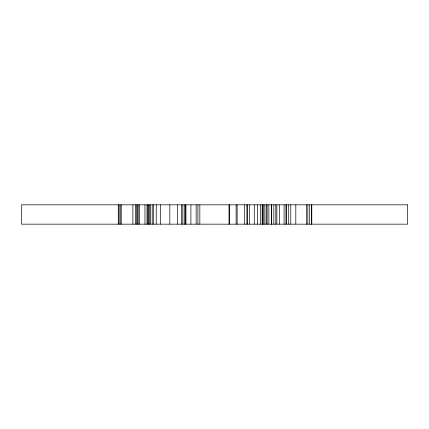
<?xml version="1.0" encoding="UTF-8"?>
<svg xmlns="http://www.w3.org/2000/svg" width="429" height="429" viewBox="0 0 429 429"><rect width="100%" height="100%" fill="white"/><g stroke="black" fill="none" stroke-linecap="round" stroke-linejoin="round"><path stroke-width="0.64" d="M311.792 204.837L311.792 224.163M311.4 204.837L311.4 224.163M309.304 204.837L309.304 224.163M307.818 204.837L307.818 224.163M306.633 204.837L306.633 224.163M295.812 204.837L295.812 224.163M290.776 204.837L290.776 224.163M288.631 204.837L288.631 224.163M286.475 204.837L286.475 224.163M285.955 204.837L285.955 224.163M284.084 204.837L284.084 224.163M279.435 204.837L279.435 224.163M276.855 204.837L276.855 224.163M275.804 204.837L275.804 224.163M273.825 204.837L273.825 224.163M271.702 204.837L271.702 224.163M271.509 204.837L271.509 224.163M268.876 204.837L268.876 224.163M267.117 204.837L267.117 224.163M266.232 204.837L266.232 224.163M264.832 204.837L264.832 224.163M263.256 204.837L263.256 224.163M262.704 204.837L262.704 224.163M262.183 204.837L262.183 224.163M260.639 204.837L260.639 224.163M257.497 204.837L257.497 224.163M254.268 204.837L254.268 224.163M249.415 204.837L249.415 224.163M247.372 204.837L247.372 224.163M246.868 204.837L246.868 224.163M244.525 204.837L244.525 224.163M237.124 204.837L237.124 224.163M236.122 204.837L236.122 224.163M229.638 204.837L229.638 224.163M228.995 204.837L228.995 224.163M199.839 204.837L199.839 224.163M197.919 204.837L197.919 224.163M196.144 204.837L196.144 224.163M190.916 204.837L190.916 224.163M185.961 204.837L185.961 224.163M185.264 204.837L185.264 224.163M184.245 204.837L184.245 224.163M182.802 204.837L182.802 224.163M181.633 204.837L181.633 224.163M177.52 204.837L177.52 224.163M169.83 204.837L169.83 224.163M160.494 204.837L160.494 224.163M156.236 204.837L156.236 224.163M153.55 204.837L153.55 224.163M152.225 204.837L152.225 224.163M150.472 204.837L150.472 224.163M149.705 204.837L149.705 224.163M148.552 204.837L148.552 224.163M147.844 204.837L147.844 224.163M146.991 204.837L146.991 224.163M144.959 204.837L144.959 224.163M139.65 204.837L139.65 224.163M138.117 204.837L138.117 224.163M137.757 204.837L137.757 224.163M136.299 204.837L136.299 224.163M135.296 204.837L135.296 224.163M132.877 204.837L132.877 224.163M121.23 204.837L121.23 224.163M120.222 204.837L120.222 224.163M119.064 204.837L119.064 224.163M118.275 204.837L118.275 224.163M407.55 204.837L21.45 204.837L21.45 224.163L407.55 224.163L407.55 204.837"/></g></svg>
